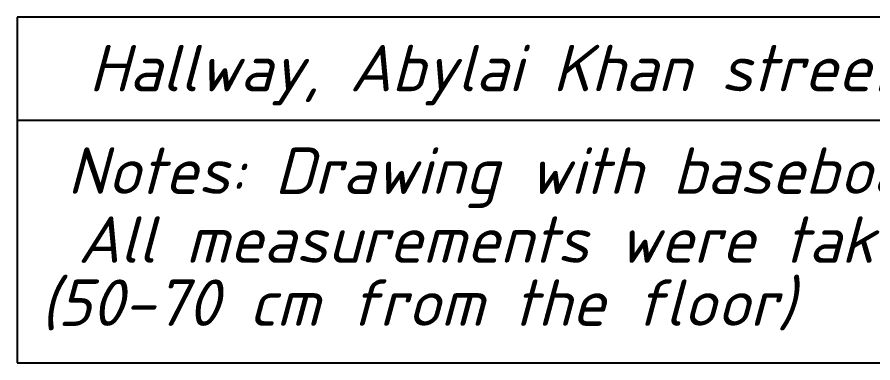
# Model space of a CAD drawing. Header units: millimetres. Extents: x 137411 to 273116, y -37 to 79573.
# Drawn here: x 218729 to 246375, y -37 to 11129 of the extents above; entities that cross this region are included whole.
import ezdxf
from ezdxf.enums import TextEntityAlignment as Align

# ---------------------------------------------------------------- set-up
doc = ezdxf.new("R2010")
doc.units = ezdxf.units.MM
doc.header["$LTSCALE"] = 0.001
doc.styles.add('GOST', font='ISOCPEUI.TTF')

msp = doc.modelspace()

# ---------------------------------------------------------------- linework, layer by layer
for p, q in [((273116.064, 11128.913), (218729.356, 11128.913)), ((218729.356, 11128.913), (218729.356, 10874.227)), ((218729.356, 10874.227), (218729.356, -36.681)), ((218729.356, 7801.055), (267801.017, 7801.055)), ((218729.356, -36.681), (273116.064, -36.681))]:
    msp.add_line(p, q)

# ---------------------------------------------------------------- texts
at = {"style": 'GOST'}
for s, p in [('Hallway, Abylai Khan street, 3rd floor (369-389)', (266813.652, 9482.744)), ('Notes: Drawing with baseboard (плинтус), Width 65mm', (271510.972, 6168.773)), ('All measurements were taken at waist level ', (263281.63, 3944.44))]:
    msp.add_text(s, height=1500, dxfattribs=at).set_placement(p, align=Align.MIDDLE_RIGHT)
at = {"insert": (219477.084, 2658.091), "char_height": 1500, "width": 72033.57955, "attachment_point": 1, "style": 'GOST'}
msp.add_mtext('(50-70 cm from the floor)', dxfattribs=at)

doc.saveas('drawing.dxf')
